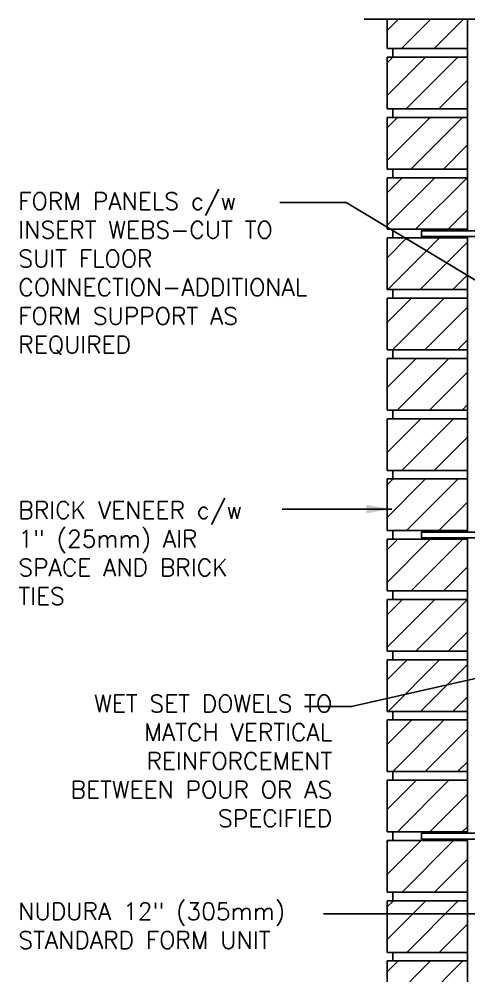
# Model space of a CAD drawing. Header units: inches. Extents: x 75 to 128.9, y 106.5 to 174.4.
# Drawn here: x 75 to 94.62, y 131.72 to 173.4 of the extents above; entities that cross this region are included whole.
import ezdxf

# ---------------------------------------------------------------- set-up
doc = ezdxf.new("R2010")
doc.units = ezdxf.units.IN
doc.header["$LTSCALE"] = 0.5
doc.header["$MEASUREMENT"] = 0
for name, color, linetype in [('HATCH', 12, 'Continuous'), ('line25', 2, 'Continuous'), ('LINE9', 9, 'Continuous'), ('TEXT', 4, 'Continuous')]:
    doc.layers.add(name, color=color, linetype=linetype)
doc.styles.add('DIM', font='romans.shx', dxfattribs={"width": 0.7})
doc.styles.add('ROMANS', font='romans.shx', dxfattribs={"height": 0.75})
doc.dimstyles.new('ext_12', dxfattribs={"dimscale": 12, "dimtxt": 0.09375, "dimasz": 0.09375, "dimexe": 0.09375, "dimexo": 0.0625, "dimgap": 0.0625, "dimtad": 1, "dimdec": 1, "dimzin": 3, "dimdsep": 46, "dimlunit": 4, "dimtxsty": 'DIM', "dimcen": 0.09, "dimdle": 0.09375, "dimclrt": 4, "dimadec": 0, "dimazin": 0, "dimtfac": 1, "dimtdec": 1, "dimtmove": 2, "dimatfit": 3, "dimfxl": 1, "dimfrac": 2, "dimtolj": 1, "dimtzin": 0, "dimarcsym": 0})

msp = doc.modelspace()

# ---------------------------------------------------------------- hatches: boundary and pattern name
at = {"layer": 'HATCH'}
h = msp.add_hatch(dxfattribs=at)
h.set_pattern_fill('ANSI31', color=256, scale=8, style=0)
h.set_pattern_definition([(45, (92.1818, 165.549), (-0.707107, 0.707107), [])])
h.paths.add_polyline_path([(94.553, 166.494), (91.053, 166.494), (91.053, 164.244), (94.553, 164.244)])
h.paths.add_polyline_path([(94.553, 163.869), (91.053, 163.869), (91.053, 161.619), (94.553, 161.619)])
h.paths.add_polyline_path([(94.553, 161.244), (91.053, 161.244), (91.053, 158.994), (94.553, 158.994)])
h.paths.add_polyline_path([(94.553, 158.619), (91.053, 158.619), (91.053, 156.369), (94.552, 156.369)])
h.paths.add_polyline_path([(94.552, 155.994), (91.053, 155.994), (91.053, 153.744), (94.552, 153.744)])
h.paths.add_polyline_path([(94.552, 153.369), (91.053, 153.369), (91.053, 151.119), (94.552, 151.119)])
h.paths.add_polyline_path([(94.553, 169.119), (91.053, 169.119), (91.053, 166.869), (94.553, 166.869)])
h.paths.add_polyline_path([(94.553, 171.744), (91.053, 171.744), (91.053, 169.494), (94.553, 169.494)])
h.paths.add_polyline_path([(94.553, 173.401), (91.053, 173.401), (91.053, 172.119), (94.553, 172.119)])
h.paths.add_polyline_path([(94.551, 142.869), (91.053, 142.869), (91.053, 140.619), (94.551, 140.619)])
h.paths.add_polyline_path([(94.551, 140.244), (91.053, 140.244), (91.053, 137.994), (94.551, 137.994)])
h.paths.add_polyline_path([(94.551, 137.619), (91.053, 137.619), (91.053, 135.369), (94.55, 135.369)])
h.paths.add_polyline_path([(94.55, 134.994), (91.053, 134.994), (91.053, 132.744), (94.55, 132.744)])
h.paths.add_polyline_path([(94.55, 132.369), (91.053, 132.369), (91.053, 130.119), (94.55, 130.119)])
h.paths.add_polyline_path([(94.552, 150.744), (91.053, 150.744), (91.053, 148.494), (94.552, 148.494)])
h.paths.add_polyline_path([(94.552, 148.119), (91.053, 148.119), (91.053, 145.869), (94.551, 145.869)])
h.paths.add_polyline_path([(94.551, 145.494), (91.053, 145.494), (91.053, 143.244), (94.551, 143.244)])
h.paths.add_polyline_path([(91.053, 128.401), (94.55, 128.401), (94.55, 129.744), (91.053, 129.744)])

# ---------------------------------------------------------------- linework, layer by layer
at = {"layer": 'line25'}
for p, q in [((91.053, 172.119), (91.053, 173.401)), ((94.553, 173.401), (94.553, 164.181)), ((94.553, 172.119), (91.053, 172.119)), ((94.553, 171.744), (91.053, 171.744)), ((91.053, 169.494), (91.053, 171.744)), ((91.303, 171.744), (91.303, 172.119)), ((94.553, 169.494), (91.053, 169.494)), ((91.303, 169.119), (91.303, 169.494)), ((94.553, 169.119), (91.053, 169.119)), ((91.053, 166.869), (91.053, 169.119)), ((94.553, 166.869), (91.053, 166.869)), ((91.303, 166.494), (91.303, 166.869)), ((94.553, 166.494), (91.053, 166.494)), ((91.053, 164.244), (91.053, 166.494)), ((94.553, 164.244), (91.053, 164.244)), ((91.303, 163.869), (91.303, 164.244)), ((94.553, 163.869), (91.053, 163.869)), ((91.053, 161.619), (91.053, 163.869)), ((94.553, 163.931), (94.553, 151.056)), ((94.553, 161.619), (91.053, 161.619)), ((91.303, 161.244), (91.303, 161.619)), ((94.553, 161.244), (91.053, 161.244)), ((91.053, 158.994), (91.053, 161.244)), ((94.553, 158.994), (91.053, 158.994)), ((91.303, 158.619), (91.303, 158.994)), ((94.553, 158.619), (91.053, 158.619)), ((91.053, 156.369), (91.053, 158.619)), ((94.553, 156.369), (91.053, 156.369)), ((91.303, 155.994), (91.303, 156.369)), ((94.553, 155.994), (91.053, 155.994)), ((91.053, 153.744), (91.053, 155.994)), ((94.553, 153.744), (91.053, 153.744)), ((91.303, 153.369), (91.303, 153.744)), ((94.553, 153.369), (91.053, 153.369)), ((91.053, 151.119), (91.053, 153.369)), ((94.553, 151.119), (91.053, 151.119)), ((91.303, 150.744), (91.303, 151.119)), ((94.553, 150.744), (91.053, 150.744)), ((91.053, 148.494), (91.053, 150.744)), ((94.553, 150.806), (94.553, 137.931)), ((94.553, 148.494), (91.053, 148.494)), ((91.303, 148.119), (91.303, 148.494)), ((94.553, 148.119), (91.053, 148.119)), ((91.053, 145.869), (91.053, 148.119)), ((94.553, 145.869), (91.053, 145.869)), ((94.553, 145.494), (91.053, 145.494)), ((91.053, 143.244), (91.053, 145.494)), ((91.303, 145.494), (91.303, 145.869)), ((94.553, 143.244), (91.053, 143.244)), ((91.303, 142.869), (91.303, 143.244)), ((94.553, 142.869), (91.053, 142.869)), ((91.053, 140.619), (91.053, 142.869)), ((94.553, 140.619), (91.053, 140.619)), ((91.303, 140.244), (91.303, 140.619)), ((94.553, 140.244), (91.053, 140.244)), ((91.053, 137.994), (91.053, 140.244)), ((94.553, 137.994), (91.053, 137.994)), ((91.303, 137.619), (91.303, 137.994)), ((94.553, 137.619), (91.053, 137.619)), ((91.053, 135.369), (91.053, 137.619)), ((94.553, 137.681), (94.553, 128.401)), ((94.553, 135.369), (91.053, 135.369)), ((91.303, 134.994), (91.303, 135.369)), ((94.553, 134.994), (91.053, 134.994)), ((91.053, 132.744), (91.053, 134.994)), ((94.553, 132.744), (91.053, 132.744)), ((91.303, 132.369), (91.303, 132.744)), ((94.553, 132.369), (91.053, 132.369)), ((91.053, 130.119), (91.053, 132.369))]:
    msp.add_line(p, q, dxfattribs=at)
at = {"layer": 'LINE9'}
msp.add_line((90.053, 173.401), (101.178, 173.401), dxfattribs=at)
for points in [[(95.553, 168.056), (95.303, 168.056), (95.303, 164.181), (92.553, 164.181), (92.553, 163.931), (95.553, 163.931)], [(95.553, 154.931), (95.303, 154.931), (95.303, 151.056), (92.553, 151.056), (92.553, 150.806), (95.553, 150.806)], [(95.553, 141.806), (95.303, 141.806), (95.303, 137.931), (92.553, 137.931), (92.553, 137.681), (95.553, 137.681)]]:
    msp.add_lwpolyline(points, close=True, dxfattribs=at)

# ---------------------------------------------------------------- texts
at = {"layer": 'TEXT', "char_height": 0.75, "style": 'ROMANS'}
for s, insert, width, attachment_point in [('FORM PANELS c/w INSERT WEBS-CUT TO SUIT FLOOR CONNECTION-ADDITIONAL FORM SUPPORT AS REQUIRED', (74.969, 162.31), 13.80582, 4), ('BRICK VENEER c/w 1" (25mm) AIR SPACE AND BRICK TIES', (74.969, 150.136), 12.02995, 4), ('WET SET DOWELS TO MATCH VERTICAL REINFORCEMENT BETWEEN POUR OR AS SPECIFIED', (88.657, 141.083), 13.70843, 6), ('NUDURA 12" (305mm) STANDARD FORM UNIT', (74.969, 133.905), 13.12643, 4)]:
    msp.add_mtext(s, dxfattribs=dict(at, insert=insert, width=width, attachment_point=attachment_point))

# ---------------------------------------------------------------- leaders
at = {"layer": 'TEXT'}
for points in [[(96.862, 160.851), (89.26, 165.415), (86.378, 165.415)], [(91.262, 152.056), (86.477, 152.056)], [(102.109, 146.316), (89.496, 143.461), (87.454, 143.461)], [(96.866, 134.419), (88.886, 134.421), (88.276, 134.421)]]:
    msp.add_leader(points, dimstyle='ext_12', override={"dimgap": 0.0625, "dimtad": 0}, dxfattribs=at)

doc.saveas('drawing.dxf')
